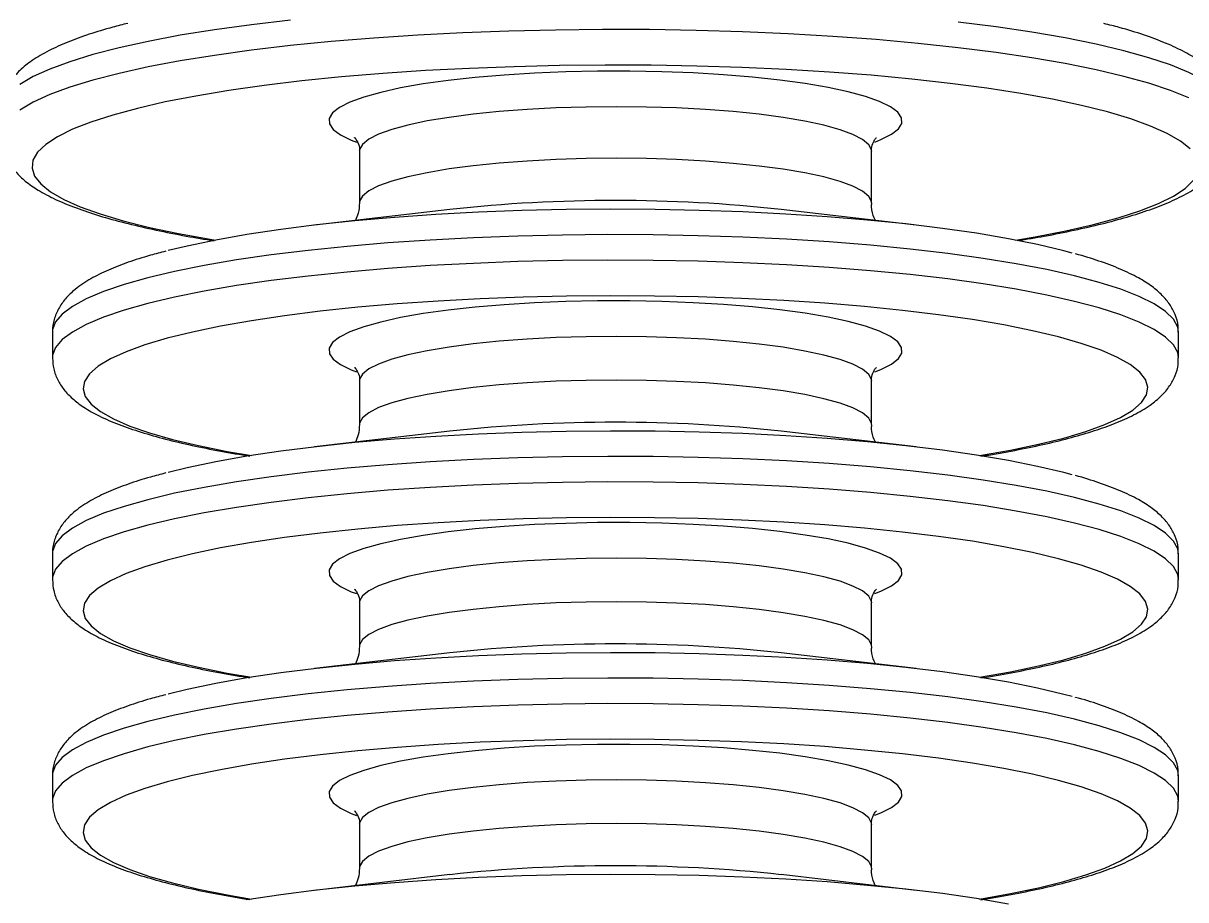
# Model space of a CAD drawing. Header units: millimetres. Extents: x 0 to 6631, y 0 to 4689.
# Drawn here: x 1322.9 to 1436.2, y 3759 to 3844.4 of the extents above; entities that cross this region are included whole.
import ezdxf

# ---------------------------------------------------------------- set-up
doc = ezdxf.new("R2010")
doc.units = ezdxf.units.MM
doc.header["$LTSCALE"] = 13
doc.layers.add('几何体', color=7, linetype='Continuous')

msp = doc.modelspace()

# ---------------------------------------------------------------- linework, layer by layer
at = {"layer": '几何体'}
for p, q in [((1355.71, 3831.92), (1355.71, 3826.89)), ((1405.59, 3826.89), (1405.59, 3831.92)), ((1364.52, 3826.24), (1351.33, 3824.7)), ((1409.96, 3824.7), (1396.78, 3826.24)), ((1325.78, 3814.26), (1325.78, 3811.77)), ((1435.51, 3811.77), (1435.51, 3814.26)), ((1355.71, 3809.53), (1355.71, 3805.28)), ((1405.59, 3805.28), (1405.59, 3809.53)), ((1364.52, 3804.63), (1351.33, 3803.09)), ((1409.96, 3803.09), (1396.78, 3804.63)), ((1325.78, 3792.65), (1325.78, 3790.15)), ((1435.51, 3790.15), (1435.51, 3792.65)), ((1355.71, 3787.92), (1355.71, 3783.66)), ((1405.59, 3783.66), (1405.59, 3787.92)), ((1364.52, 3783.02), (1351.33, 3781.48)), ((1409.96, 3781.48), (1396.78, 3783.02)), ((1325.78, 3771.03), (1325.78, 3768.54)), ((1435.51, 3768.54), (1435.51, 3771.03)), ((1355.71, 3766.31), (1355.71, 3762.05)), ((1405.59, 3762.05), (1405.59, 3766.31)), ((1364.52, 3761.41), (1351.33, 3759.87)), ((1409.96, 3759.87), (1396.78, 3761.41))]:
    msp.add_line(p, q, dxfattribs=at)
at = {"layer": '几何体', "flags": 128}
for points in [[(1348.97, 3844.69), (1345.18, 3844.24), (1341.59, 3843.75), (1338.24, 3843.21), (1335.13, 3842.62), (1332.29, 3842), (1329.73, 3841.33), (1327.47, 3840.64), (1325.52, 3839.92), (1323.9, 3839.18), (1322.61, 3838.41)], [(1440.5, 3835.87), (1440.39, 3836.49), (1439.95, 3837.28), (1439.15, 3838.07), (1438.01, 3838.84), (1436.53, 3839.59), (1434.73, 3840.32), (1432.61, 3841.03), (1430.18, 3841.71), (1427.47, 3842.35), (1424.47, 3842.95), (1421.22, 3843.51), (1417.74, 3844.03), (1414.03, 3844.5)], [(1436.53, 3837.1), (1434.73, 3837.83), (1432.61, 3838.54), (1430.18, 3839.21), (1427.47, 3839.85), (1424.47, 3840.46), (1421.22, 3841.02), (1417.74, 3841.54), (1414.03, 3842), (1410.13, 3842.42), (1406.06, 3842.79), (1401.84, 3843.1), (1397.49, 3843.35), (1393.04, 3843.55), (1388.52, 3843.68), (1383.96, 3843.76), (1379.37, 3843.77), (1374.8, 3843.72), (1370.25, 3843.61), (1365.77, 3843.45), (1361.38, 3843.22), (1357.1, 3842.93), (1352.95, 3842.59), (1348.97, 3842.2), (1345.18, 3841.75), (1341.59, 3841.25), (1338.24, 3840.71), (1335.13, 3840.13), (1332.29, 3839.5), (1329.73, 3838.84), (1327.47, 3838.15), (1325.52, 3837.43), (1323.9, 3836.68), (1322.61, 3835.92)], [(1436.64, 3832.15), (1435.7, 3832.9), (1434.41, 3833.65), (1432.79, 3834.37), (1430.85, 3835.07), (1428.6, 3835.74), (1426.06, 3836.37), (1423.23, 3836.97), (1420.15, 3837.53), (1416.82, 3838.05), (1413.26, 3838.52), (1409.51, 3838.94), (1405.57, 3839.31), (1401.49, 3839.62), (1397.27, 3839.87), (1392.95, 3840.07), (1388.56, 3840.21), (1384.12, 3840.29), (1379.66, 3840.3), (1375.2, 3840.26), (1370.77, 3840.15), (1366.41, 3839.99), (1362.14, 3839.77), (1357.98, 3839.49), (1353.95, 3839.15), (1350.1, 3838.76), (1346.43, 3838.32), (1342.97, 3837.83), (1339.75, 3837.29), (1336.77, 3836.71), (1334.07, 3836.09), (1331.66, 3835.44), (1329.54, 3834.76), (1327.74, 3834.05), (1326.27, 3833.32), (1325.14, 3832.57), (1324.34, 3831.81), (1323.89, 3831.03), (1323.8, 3830.26), (1324.05, 3829.48), (1324.65, 3828.72), (1325.6, 3827.96), (1326.89, 3827.22), (1328.5, 3826.49), (1330.44, 3825.8), (1332.69, 3825.13), (1335.24, 3824.49), (1338.06, 3823.89), (1341.15, 3823.33), (1341.66, 3823.25)], [(1405.91, 3832.8), (1406.52, 3833.04), (1407.54, 3833.56), (1408.21, 3834.09), (1408.54, 3834.63), (1408.52, 3835.17), (1408.15, 3835.71), (1407.44, 3836.24), (1406.39, 3836.75), (1405.01, 3837.24), (1403.33, 3837.7), (1401.36, 3838.12), (1399.13, 3838.51), (1396.67, 3838.84), (1394.01, 3839.13), (1391.18, 3839.36), (1388.21, 3839.54), (1385.15, 3839.66), (1382.04, 3839.71), (1378.91, 3839.71), (1375.8, 3839.65), (1372.75, 3839.52), (1369.8, 3839.34), (1366.98, 3839.1), (1364.34, 3838.81), (1361.91, 3838.47), (1359.71, 3838.08), (1357.77, 3837.65), (1356.12, 3837.19), (1354.78, 3836.7), (1353.76, 3836.18), (1353.08, 3835.65), (1352.75, 3835.11), (1352.77, 3834.57), (1353.14, 3834.03), (1353.86, 3833.5), (1354.91, 3832.99), (1355.4, 3832.8)], [(1405.59, 3831.93), (1405.58, 3832.04), (1405.33, 3832.55), (1404.73, 3833.05), (1403.79, 3833.54), (1402.53, 3834), (1400.96, 3834.44), (1399.1, 3834.84), (1396.99, 3835.19), (1394.65, 3835.51), (1392.11, 3835.77), (1389.41, 3835.98), (1386.59, 3836.13), (1383.68, 3836.22), (1380.73, 3836.25), (1377.78, 3836.22), (1374.87, 3836.14), (1372.04, 3835.99), (1369.33, 3835.78), (1366.78, 3835.52), (1364.43, 3835.21), (1362.3, 3834.86), (1360.43, 3834.46), (1358.85, 3834.03), (1357.57, 3833.56), (1356.61, 3833.08), (1355.99, 3832.58), (1355.72, 3832.07), (1355.71, 3831.93)], [(1405.59, 3826.89), (1405.58, 3827), (1405.33, 3827.51), (1404.73, 3828.02), (1403.79, 3828.5), (1402.53, 3828.97), (1400.96, 3829.4), (1399.1, 3829.8), (1396.99, 3830.16), (1394.65, 3830.47), (1392.11, 3830.73), (1389.41, 3830.94), (1386.59, 3831.09), (1383.68, 3831.19), (1380.73, 3831.22), (1377.78, 3831.19), (1374.87, 3831.1), (1372.04, 3830.95), (1369.33, 3830.75), (1366.78, 3830.49), (1364.43, 3830.18), (1362.3, 3829.82), (1360.43, 3829.42), (1358.85, 3828.99), (1357.57, 3828.53), (1356.61, 3828.04), (1355.99, 3827.54), (1355.72, 3827.03), (1355.71, 3826.89)], [(1419.64, 3823.25), (1421.55, 3823.57), (1424.52, 3824.15), (1427.22, 3824.77), (1429.64, 3825.42), (1431.75, 3826.1), (1433.55, 3826.81), (1435.02, 3827.54), (1436.16, 3828.29), (1436.95, 3829.06)], [(1425.14, 3821.98), (1424.33, 3822.2), (1421.78, 3822.81), (1418.94, 3823.38), (1415.84, 3823.91), (1412.51, 3824.39), (1408.95, 3824.82), (1405.21, 3825.2), (1401.29, 3825.52), (1397.24, 3825.79), (1393.07, 3826), (1388.81, 3826.15), (1384.5, 3826.23), (1380.17, 3826.26), (1375.83, 3826.22), (1371.53, 3826.12), (1367.29, 3825.96), (1363.15, 3825.74), (1359.12, 3825.46), (1355.24, 3825.12), (1351.53, 3824.73), (1348.03, 3824.28), (1344.74, 3823.79), (1341.7, 3823.25), (1338.93, 3822.67), (1337.05, 3822.22)], [(1435.51, 3814.26), (1435.43, 3814.77), (1435.02, 3815.53), (1434.25, 3816.29), (1433.14, 3817.03), (1431.68, 3817.76), (1429.9, 3818.46), (1427.79, 3819.13), (1425.38, 3819.78), (1422.68, 3820.38), (1419.7, 3820.95), (1416.48, 3821.47), (1413.02, 3821.95), (1409.35, 3822.38), (1405.49, 3822.75), (1401.47, 3823.07), (1397.32, 3823.34), (1393.06, 3823.54), (1388.72, 3823.68), (1384.33, 3823.77), (1379.91, 3823.79), (1375.5, 3823.74), (1371.12, 3823.64), (1366.8, 3823.48), (1362.58, 3823.25), (1358.47, 3822.97), (1354.5, 3822.64), (1350.7, 3822.24), (1347.1, 3821.8), (1343.72, 3821.31), (1340.57, 3820.77), (1337.69, 3820.19), (1335.08, 3819.57), (1332.77, 3818.91), (1330.77, 3818.23), (1329.09, 3817.52), (1327.75, 3816.79), (1326.75, 3816.04), (1326.1, 3815.28), (1325.8, 3814.52), (1325.78, 3814.26)], [(1435.51, 3811.77), (1435.43, 3812.28), (1435.02, 3813.04), (1434.25, 3813.8), (1433.14, 3814.54), (1431.68, 3815.26), (1429.9, 3815.97), (1427.79, 3816.64), (1425.38, 3817.28), (1422.68, 3817.89), (1419.7, 3818.46), (1416.48, 3818.98), (1413.02, 3819.46), (1409.35, 3819.89), (1405.49, 3820.26), (1401.47, 3820.58), (1397.32, 3820.84), (1393.06, 3821.05), (1388.72, 3821.19), (1384.33, 3821.27), (1379.91, 3821.29), (1375.5, 3821.25), (1371.12, 3821.15), (1366.8, 3820.98), (1362.58, 3820.76), (1358.47, 3820.48), (1354.5, 3820.14), (1350.7, 3819.75), (1347.1, 3819.3), (1343.72, 3818.81), (1340.57, 3818.27), (1337.69, 3817.69), (1335.08, 3817.07), (1332.77, 3816.42), (1330.77, 3815.73), (1329.09, 3815.02), (1327.75, 3814.29), (1326.75, 3813.55), (1326.1, 3812.79), (1325.8, 3812.02), (1325.78, 3811.76)], [(1416.13, 3802.25), (1416.13, 3802.25), (1419.13, 3802.78), (1421.87, 3803.35), (1424.33, 3803.96), (1426.49, 3804.6), (1428.34, 3805.28), (1429.86, 3805.97), (1431.05, 3806.69), (1431.89, 3807.42), (1432.38, 3808.16), (1432.52, 3808.9), (1432.3, 3809.65), (1431.73, 3810.38), (1430.81, 3811.11), (1429.55, 3811.82), (1427.96, 3812.51), (1426.04, 3813.18), (1423.81, 3813.81), (1421.29, 3814.42), (1418.49, 3814.98), (1415.43, 3815.5), (1412.13, 3815.98), (1408.62, 3816.4), (1404.92, 3816.78), (1401.05, 3817.1), (1397.04, 3817.36), (1392.92, 3817.57), (1388.72, 3817.72), (1384.46, 3817.8), (1380.17, 3817.83), (1375.89, 3817.79), (1371.64, 3817.69), (1367.45, 3817.53), (1363.36, 3817.31), (1359.38, 3817.03), (1355.54, 3816.7), (1351.88, 3816.31), (1348.41, 3815.88), (1345.17, 3815.39), (1342.16, 3814.86), (1339.42, 3814.29), (1336.96, 3813.68), (1334.8, 3813.03), (1332.96, 3812.36), (1331.43, 3811.67), (1330.25, 3810.95), (1329.41, 3810.22), (1328.92, 3809.48), (1328.78, 3808.74), (1328.99, 3807.99), (1329.56, 3807.25), (1330.48, 3806.53), (1331.74, 3805.82), (1333.34, 3805.12), (1335.26, 3804.46), (1337.48, 3803.82), (1340.01, 3803.22), (1342.81, 3802.66), (1345.17, 3802.25)], [(1405.91, 3810.41), (1406.52, 3810.65), (1407.54, 3811.17), (1408.21, 3811.7), (1408.54, 3812.24), (1408.52, 3812.78), (1408.15, 3813.32), (1407.44, 3813.85), (1406.39, 3814.36), (1405.01, 3814.85), (1403.33, 3815.31), (1401.36, 3815.73), (1399.13, 3816.12), (1396.67, 3816.45), (1394.01, 3816.74), (1391.18, 3816.97), (1388.21, 3817.15), (1385.15, 3817.27), (1382.04, 3817.32), (1378.91, 3817.32), (1375.8, 3817.26), (1372.75, 3817.13), (1369.8, 3816.95), (1366.98, 3816.71), (1364.34, 3816.42), (1361.91, 3816.08), (1359.71, 3815.69), (1357.77, 3815.26), (1356.12, 3814.8), (1354.78, 3814.31), (1353.76, 3813.79), (1353.08, 3813.26), (1352.75, 3812.72), (1352.77, 3812.18), (1353.14, 3811.64), (1353.86, 3811.11), (1354.91, 3810.6), (1355.4, 3810.41)], [(1405.59, 3809.54), (1405.58, 3809.65), (1405.33, 3810.16), (1404.73, 3810.66), (1403.79, 3811.15), (1402.53, 3811.61), (1400.96, 3812.05), (1399.1, 3812.44), (1396.99, 3812.8), (1394.65, 3813.12), (1392.11, 3813.38), (1389.41, 3813.59), (1386.59, 3813.74), (1383.68, 3813.83), (1380.73, 3813.86), (1377.78, 3813.83), (1374.87, 3813.75), (1372.04, 3813.6), (1369.33, 3813.39), (1366.78, 3813.13), (1364.43, 3812.82), (1362.3, 3812.47), (1360.43, 3812.07), (1358.85, 3811.64), (1357.57, 3811.17), (1356.61, 3810.69), (1355.99, 3810.19), (1355.72, 3809.68), (1355.71, 3809.54)], [(1405.59, 3805.28), (1405.58, 3805.39), (1405.33, 3805.9), (1404.73, 3806.4), (1403.79, 3806.89), (1402.53, 3807.35), (1400.96, 3807.79), (1399.1, 3808.19), (1396.99, 3808.55), (1394.65, 3808.86), (1392.11, 3809.12), (1389.41, 3809.33), (1386.59, 3809.48), (1383.68, 3809.57), (1380.73, 3809.61), (1377.78, 3809.58), (1374.87, 3809.49), (1372.04, 3809.34), (1369.33, 3809.13), (1366.78, 3808.88), (1364.43, 3808.57), (1362.3, 3808.21), (1360.43, 3807.81), (1358.85, 3807.38), (1357.57, 3806.92), (1356.61, 3806.43), (1355.99, 3805.93), (1355.72, 3805.42), (1355.71, 3805.28)], [(1425.14, 3800.37), (1424.33, 3800.59), (1421.78, 3801.19), (1418.94, 3801.76), (1415.84, 3802.29), (1412.51, 3802.77), (1408.95, 3803.21), (1405.21, 3803.59), (1401.29, 3803.91), (1397.24, 3804.18), (1393.07, 3804.39), (1388.81, 3804.53), (1384.5, 3804.62), (1380.17, 3804.64), (1375.83, 3804.61), (1371.53, 3804.51), (1367.29, 3804.35), (1363.15, 3804.12), (1359.12, 3803.84), (1355.24, 3803.51), (1351.53, 3803.11), (1348.03, 3802.67), (1344.74, 3802.18), (1341.7, 3801.64), (1338.93, 3801.06), (1337.05, 3800.61)], [(1435.51, 3792.65), (1435.43, 3793.16), (1435.02, 3793.92), (1434.25, 3794.68), (1433.14, 3795.42), (1431.68, 3796.14), (1429.9, 3796.85), (1427.79, 3797.52), (1425.38, 3798.16), (1422.68, 3798.77), (1419.7, 3799.34), (1416.48, 3799.86), (1413.02, 3800.34), (1409.35, 3800.77), (1405.49, 3801.14), (1401.47, 3801.46), (1397.32, 3801.72), (1393.06, 3801.93), (1388.72, 3802.07), (1384.33, 3802.15), (1379.91, 3802.17), (1375.5, 3802.13), (1371.12, 3802.03), (1366.8, 3801.87), (1362.58, 3801.64), (1358.47, 3801.36), (1354.5, 3801.02), (1350.7, 3800.63), (1347.1, 3800.19), (1343.72, 3799.69), (1340.57, 3799.15), (1337.69, 3798.57), (1335.08, 3797.95), (1332.77, 3797.3), (1330.77, 3796.62), (1329.09, 3795.91), (1327.75, 3795.17), (1326.75, 3794.43), (1326.1, 3793.67), (1325.8, 3792.9), (1325.78, 3792.65)], [(1435.51, 3790.16), (1435.43, 3790.66), (1435.02, 3791.43), (1434.25, 3792.18), (1433.14, 3792.93), (1431.68, 3793.65), (1429.9, 3794.35), (1427.79, 3795.03), (1425.38, 3795.67), (1422.68, 3796.28), (1419.7, 3796.84), (1416.48, 3797.37), (1413.02, 3797.85), (1409.35, 3798.27), (1405.49, 3798.65), (1401.47, 3798.97), (1397.32, 3799.23), (1393.06, 3799.43), (1388.72, 3799.58), (1384.33, 3799.66), (1379.91, 3799.68), (1375.5, 3799.64), (1371.12, 3799.54), (1366.8, 3799.37), (1362.58, 3799.15), (1358.47, 3798.87), (1354.5, 3798.53), (1350.7, 3798.14), (1347.1, 3797.69), (1343.72, 3797.2), (1340.57, 3796.66), (1337.69, 3796.08), (1335.08, 3795.46), (1332.77, 3794.81), (1330.77, 3794.12), (1329.09, 3793.41), (1327.75, 3792.68), (1326.75, 3791.93), (1326.1, 3791.17), (1325.8, 3790.41), (1325.78, 3790.14)], [(1416.13, 3780.64), (1416.13, 3780.64), (1419.13, 3781.17), (1421.87, 3781.74), (1424.33, 3782.35), (1426.49, 3782.99), (1428.34, 3783.66), (1429.86, 3784.36), (1431.05, 3785.08), (1431.89, 3785.81), (1432.38, 3786.54), (1432.52, 3787.29), (1432.3, 3788.03), (1431.73, 3788.77), (1430.81, 3789.5), (1429.55, 3790.21), (1427.96, 3790.9), (1426.04, 3791.57), (1423.81, 3792.2), (1421.29, 3792.8), (1418.49, 3793.37), (1415.43, 3793.89), (1412.13, 3794.37), (1408.62, 3794.79), (1404.92, 3795.17), (1401.05, 3795.49), (1397.04, 3795.75), (1392.92, 3795.96), (1388.72, 3796.1), (1384.46, 3796.19), (1380.17, 3796.21), (1375.89, 3796.18), (1371.64, 3796.08), (1367.45, 3795.92), (1363.36, 3795.7), (1359.38, 3795.42), (1355.54, 3795.09), (1351.88, 3794.7), (1348.41, 3794.26), (1345.17, 3793.78), (1342.16, 3793.25), (1339.42, 3792.67), (1336.96, 3792.06), (1334.8, 3791.42), (1332.96, 3790.75), (1331.43, 3790.05), (1330.25, 3789.34), (1329.41, 3788.61), (1328.92, 3787.87), (1328.78, 3787.12), (1328.99, 3786.38), (1329.56, 3785.64), (1330.48, 3784.92), (1331.74, 3784.2), (1333.34, 3783.51), (1335.26, 3782.85), (1337.48, 3782.21), (1340.01, 3781.61), (1342.81, 3781.05), (1345.17, 3780.64)], [(1405.91, 3788.8), (1406.52, 3789.04), (1407.54, 3789.55), (1408.21, 3790.08), (1408.54, 3790.63), (1408.52, 3791.17), (1408.15, 3791.71), (1407.44, 3792.24), (1406.39, 3792.75), (1405.01, 3793.24), (1403.33, 3793.7), (1401.36, 3794.12), (1399.13, 3794.5), (1396.67, 3794.84), (1394.01, 3795.13), (1391.18, 3795.36), (1388.21, 3795.54), (1385.15, 3795.65), (1382.04, 3795.71), (1378.91, 3795.71), (1375.8, 3795.64), (1372.75, 3795.52), (1369.8, 3795.34), (1366.98, 3795.1), (1364.34, 3794.81), (1361.91, 3794.46), (1359.71, 3794.08), (1357.77, 3793.65), (1356.12, 3793.19), (1354.78, 3792.7), (1353.76, 3792.18), (1353.08, 3791.65), (1352.75, 3791.11), (1352.77, 3790.56), (1353.14, 3790.02), (1353.86, 3789.5), (1354.91, 3788.98), (1355.4, 3788.79)], [(1405.59, 3787.92), (1405.58, 3788.03), (1405.33, 3788.55), (1404.73, 3789.05), (1403.79, 3789.53), (1402.53, 3790), (1400.96, 3790.43), (1399.1, 3790.83), (1396.99, 3791.19), (1394.65, 3791.5), (1392.11, 3791.77), (1389.41, 3791.97), (1386.59, 3792.13), (1383.68, 3792.22), (1380.73, 3792.25), (1377.78, 3792.22), (1374.87, 3792.13), (1372.04, 3791.98), (1369.33, 3791.78), (1366.78, 3791.52), (1364.43, 3791.21), (1362.3, 3790.85), (1360.43, 3790.46), (1358.85, 3790.02), (1357.57, 3789.56), (1356.61, 3789.08), (1355.99, 3788.57), (1355.72, 3788.06), (1355.71, 3787.92)], [(1405.59, 3783.67), (1405.58, 3783.78), (1405.33, 3784.29), (1404.73, 3784.79), (1403.79, 3785.28), (1402.53, 3785.74), (1400.96, 3786.18), (1399.1, 3786.58), (1396.99, 3786.93), (1394.65, 3787.25), (1392.11, 3787.51), (1389.41, 3787.72), (1386.59, 3787.87), (1383.68, 3787.96), (1380.73, 3787.99), (1377.78, 3787.96), (1374.87, 3787.88), (1372.04, 3787.73), (1369.33, 3787.52), (1366.78, 3787.26), (1364.43, 3786.95), (1362.3, 3786.6), (1360.43, 3786.2), (1358.85, 3785.77), (1357.57, 3785.3), (1356.61, 3784.82), (1355.99, 3784.32), (1355.72, 3783.81), (1355.71, 3783.66)], [(1425.14, 3778.76), (1424.33, 3778.97), (1421.78, 3779.58), (1418.94, 3780.15), (1415.84, 3780.68), (1412.51, 3781.16), (1408.95, 3781.59), (1405.21, 3781.97), (1401.29, 3782.3), (1397.24, 3782.57), (1393.07, 3782.77), (1388.81, 3782.92), (1384.5, 3783.01), (1380.17, 3783.03), (1375.83, 3782.99), (1371.53, 3782.89), (1367.29, 3782.73), (1363.15, 3782.51), (1359.12, 3782.23), (1355.24, 3781.89), (1351.53, 3781.5), (1348.03, 3781.06), (1344.74, 3780.57), (1341.7, 3780.03), (1338.93, 3779.45), (1337.05, 3778.99)], [(1435.51, 3771.03), (1435.43, 3771.55), (1435.02, 3772.31), (1434.25, 3773.07), (1433.14, 3773.81), (1431.68, 3774.53), (1429.9, 3775.23), (1427.79, 3775.91), (1425.38, 3776.55), (1422.68, 3777.16), (1419.7, 3777.73), (1416.48, 3778.25), (1413.02, 3778.73), (1409.35, 3779.15), (1405.49, 3779.53), (1401.47, 3779.85), (1397.32, 3780.11), (1393.06, 3780.31), (1388.72, 3780.46), (1384.33, 3780.54), (1379.91, 3780.56), (1375.5, 3780.52), (1371.12, 3780.42), (1366.8, 3780.25), (1362.58, 3780.03), (1358.47, 3779.75), (1354.5, 3779.41), (1350.7, 3779.02), (1347.1, 3778.57), (1343.72, 3778.08), (1340.57, 3777.54), (1337.69, 3776.96), (1335.08, 3776.34), (1332.77, 3775.69), (1330.77, 3775), (1329.09, 3774.29), (1327.75, 3773.56), (1326.75, 3772.81), (1326.1, 3772.06), (1325.8, 3771.29), (1325.78, 3771.03)], [(1435.51, 3768.55), (1435.43, 3769.05), (1435.02, 3769.82), (1434.25, 3770.57), (1433.14, 3771.31), (1431.68, 3772.04), (1429.9, 3772.74), (1427.79, 3773.41), (1425.38, 3774.06), (1422.68, 3774.66), (1419.7, 3775.23), (1416.48, 3775.76), (1413.02, 3776.23), (1409.35, 3776.66), (1405.49, 3777.04), (1401.47, 3777.36), (1397.32, 3777.62), (1393.06, 3777.82), (1388.72, 3777.96), (1384.33, 3778.05), (1379.91, 3778.07), (1375.5, 3778.03), (1371.12, 3777.92), (1366.8, 3777.76), (1362.58, 3777.54), (1358.47, 3777.25), (1354.5, 3776.92), (1350.7, 3776.52), (1347.1, 3776.08), (1343.72, 3775.59), (1340.57, 3775.05), (1337.69, 3774.47), (1335.08, 3773.85), (1332.77, 3773.19), (1330.77, 3772.51), (1329.09, 3771.8), (1327.75, 3771.07), (1326.75, 3770.32), (1326.1, 3769.56), (1325.8, 3768.8), (1325.78, 3768.53)], [(1416.13, 3759.02), (1416.13, 3759.02), (1419.13, 3759.55), (1421.87, 3760.13), (1424.33, 3760.74), (1426.49, 3761.38), (1428.34, 3762.05), (1429.86, 3762.75), (1431.05, 3763.46), (1431.89, 3764.19), (1432.38, 3764.93), (1432.52, 3765.68), (1432.3, 3766.42), (1431.73, 3767.16), (1430.81, 3767.89), (1429.55, 3768.6), (1427.96, 3769.29), (1426.04, 3769.95), (1423.81, 3770.59), (1421.29, 3771.19), (1418.49, 3771.76), (1415.43, 3772.28), (1412.13, 3772.75), (1408.62, 3773.18), (1404.92, 3773.55), (1401.05, 3773.88), (1397.04, 3774.14), (1392.92, 3774.35), (1388.72, 3774.49), (1384.46, 3774.58), (1380.17, 3774.6), (1375.89, 3774.56), (1371.64, 3774.46), (1367.45, 3774.31), (1363.36, 3774.09), (1359.38, 3773.81), (1355.54, 3773.48), (1351.88, 3773.09), (1348.41, 3772.65), (1345.17, 3772.16), (1342.16, 3771.63), (1339.42, 3771.06), (1336.96, 3770.45), (1334.8, 3769.81), (1332.96, 3769.14), (1331.43, 3768.44), (1330.25, 3767.72), (1329.41, 3766.99), (1328.92, 3766.26), (1328.78, 3765.51), (1328.99, 3764.77), (1329.56, 3764.03), (1330.48, 3763.3), (1331.74, 3762.59), (1333.34, 3761.9), (1335.26, 3761.23), (1337.48, 3760.6), (1340.01, 3760), (1342.81, 3759.43), (1345.17, 3759.02)], [(1405.91, 3767.19), (1406.52, 3767.43), (1407.54, 3767.94), (1408.21, 3768.47), (1408.54, 3769.01), (1408.52, 3769.56), (1408.15, 3770.1), (1407.44, 3770.63), (1406.39, 3771.14), (1405.01, 3771.63), (1403.33, 3772.09), (1401.36, 3772.51), (1399.13, 3772.89), (1396.67, 3773.23), (1394.01, 3773.51), (1391.18, 3773.75), (1388.21, 3773.92), (1385.15, 3774.04), (1382.04, 3774.1), (1378.91, 3774.1), (1375.8, 3774.03), (1372.75, 3773.91), (1369.8, 3773.72), (1366.98, 3773.48), (1364.34, 3773.19), (1361.91, 3772.85), (1359.71, 3772.46), (1357.77, 3772.04), (1356.12, 3771.57), (1354.78, 3771.08), (1353.76, 3770.57), (1353.08, 3770.04), (1352.75, 3769.5), (1352.77, 3768.95), (1353.14, 3768.41), (1353.86, 3767.88), (1354.91, 3767.37), (1355.4, 3767.18)], [(1405.59, 3766.31), (1405.58, 3766.42), (1405.33, 3766.93), (1404.73, 3767.44), (1403.79, 3767.92), (1402.53, 3768.39), (1400.96, 3768.82), (1399.1, 3769.22), (1396.99, 3769.58), (1394.65, 3769.89), (1392.11, 3770.15), (1389.41, 3770.36), (1386.59, 3770.51), (1383.68, 3770.61), (1380.73, 3770.64), (1377.78, 3770.61), (1374.87, 3770.52), (1372.04, 3770.37), (1369.33, 3770.17), (1366.78, 3769.91), (1364.43, 3769.6), (1362.3, 3769.24), (1360.43, 3768.84), (1358.85, 3768.41), (1357.57, 3767.95), (1356.61, 3767.46), (1355.99, 3766.96), (1355.72, 3766.45), (1355.71, 3766.31)], [(1405.59, 3762.05), (1405.58, 3762.16), (1405.33, 3762.68), (1404.73, 3763.18), (1403.79, 3763.66), (1402.53, 3764.13), (1400.96, 3764.56), (1399.1, 3764.96), (1396.99, 3765.32), (1394.65, 3765.63), (1392.11, 3765.9), (1389.41, 3766.1), (1386.59, 3766.26), (1383.68, 3766.35), (1380.73, 3766.38), (1377.78, 3766.35), (1374.87, 3766.26), (1372.04, 3766.11), (1369.33, 3765.91), (1366.78, 3765.65), (1364.43, 3765.34), (1362.3, 3764.98), (1360.43, 3764.59), (1358.85, 3764.15), (1357.57, 3763.69), (1356.61, 3763.21), (1355.99, 3762.7), (1355.72, 3762.19), (1355.71, 3762.05)], [(1418.94, 3758.54), (1415.84, 3759.07), (1412.51, 3759.55), (1408.95, 3759.98), (1405.21, 3760.36), (1401.29, 3760.69), (1397.24, 3760.95), (1393.07, 3761.16), (1388.81, 3761.31), (1384.5, 3761.4), (1380.17, 3761.42), (1375.83, 3761.38), (1371.53, 3761.28), (1367.29, 3761.12), (1363.15, 3760.9), (1359.12, 3760.62), (1355.24, 3760.28), (1351.53, 3759.89), (1348.03, 3759.45), (1344.74, 3758.95)]]:
    msp.add_lwpolyline(points, dxfattribs=at)
at = {"layer": '几何体'}
for centre in [(1380.65, 3677.4), (1380.65, 3655.79), (1380.65, 3634.18), (1380.65, 3612.56)]:
    msp.add_arc(centre, 149.71, 83.8141, 96.1859, dxfattribs=at)
for points, knots in [([(1333.12, 3844.37), (1332.63, 3844.25), (1331.27, 3843.91), (1329.32, 3843.31), (1327.24, 3842.55), (1325.39, 3841.72), (1323.85, 3840.82), (1322.65, 3839.87), (1321.77, 3838.89), (1321.18, 3837.84), (1320.83, 3836.81), (1320.83, 3836.14), (1320.83, 3835.87)], [0, 0, 0, 0, 0.069772, 0.19378, 0.319567, 0.448106, 0.580808, 0.694813, 0.788644, 0.870951, 0.947418, 1, 1, 1, 1]), ([(1440.47, 3835.87), (1440.46, 3836.17), (1440.46, 3836.88), (1440.08, 3837.92), (1439.48, 3838.93), (1438.66, 3839.85), (1437.56, 3840.74), (1436.12, 3841.61), (1434.31, 3842.45), (1432.17, 3843.25), (1430.15, 3843.88), (1428.75, 3844.23), (1428.24, 3844.35)], [0, 0, 0, 0, 0.058289, 0.136739, 0.217445, 0.306201, 0.409431, 0.531634, 0.666202, 0.79852, 0.926866, 1, 1, 1, 1]), ([(1320.83, 3833.37), (1320.82, 3833.22), (1320.79, 3832.67), (1321.05, 3831.73), (1321.57, 3830.67), (1322.32, 3829.73), (1323.3, 3828.83), (1324.61, 3827.95), (1326.29, 3827.1), (1328.32, 3826.28), (1330.61, 3825.53), (1333.12, 3824.85), (1335.85, 3824.22), (1338.64, 3823.66), (1340.63, 3823.33), (1341.54, 3823.18)], [0, 0, 0, 0, 0.021539, 0.079448, 0.137719, 0.200324, 0.271842, 0.356631, 0.453529, 0.551938, 0.647256, 0.740266, 0.831807, 0.922403, 1, 1, 1, 1]), ([(1355.23, 3833.23), (1355.23, 3833.23), (1355.19, 3833.25), (1355.32, 3833.15), (1355.54, 3832.79), (1355.74, 3832.26), (1355.69, 3831.97), (1355.69, 3831.92)], [0, 0, 0, 0, 0.0310281, 0.3250277, 0.6154689, 0.9369663, 1, 1, 1, 1]), ([(1405.62, 3831.92), (1405.61, 3832.01), (1405.58, 3832.33), (1405.78, 3832.85), (1406.02, 3833.19), (1406.05, 3833.22), (1406.07, 3833.23)], [0, 0, 0, 0, 0.112156, 0.417032, 0.724019, 1, 1, 1, 1]), ([(1419.86, 3823.2), (1420.73, 3823.35), (1422.66, 3823.66), (1425.38, 3824.21), (1428.08, 3824.83), (1430.53, 3825.49), (1432.76, 3826.21), (1434.75, 3826.99), (1436.52, 3827.86), (1437.95, 3828.79), (1439.03, 3829.77), (1439.8, 3830.78), (1440.29, 3831.86), (1440.52, 3832.76), (1440.48, 3833.26), (1440.47, 3833.37)], [0, 0, 0, 0, 0.073655, 0.163634, 0.254089, 0.345225, 0.437369, 0.53105, 0.627115, 0.726604, 0.804158, 0.869456, 0.928174, 0.983882, 1, 1, 1, 1]), ([(1355.7, 3826.89), (1355.68, 3826.54), (1355.64, 3825.89), (1355.41, 3825.4), (1355.31, 3825.17)], [0, 0, 0, 0, 0.540651, 1, 1, 1, 1]), ([(1405.99, 3825.17), (1405.95, 3825.25), (1405.76, 3825.59), (1405.58, 3826.24), (1405.61, 3826.74), (1405.62, 3826.88)], [0, 0, 0, 0, 0.194723, 0.789335, 1, 1, 1, 1]), ([(1336.83, 3822.17), (1336.33, 3822.03), (1335, 3821.69), (1333.13, 3821.09), (1331.19, 3820.34), (1329.47, 3819.49), (1328.1, 3818.58), (1327.08, 3817.61), (1326.37, 3816.62), (1325.94, 3815.55), (1325.74, 3814.71), (1325.8, 3814.28), (1325.8, 3814.23)], [0, 0, 0, 0, 0.082164, 0.214835, 0.349953, 0.488956, 0.633595, 0.739332, 0.829256, 0.910953, 0.989209, 1, 1, 1, 1]), ([(1435.47, 3814.28), (1435.48, 3814.47), (1435.5, 3815.07), (1435.2, 3816.02), (1434.66, 3817.03), (1433.9, 3817.93), (1432.9, 3818.79), (1431.57, 3819.62), (1429.87, 3820.44), (1427.8, 3821.21), (1426.32, 3821.69), (1425.46, 3821.91), (1425.46, 3821.91)], [0, 0, 0, 0, 0.0424151, 0.1291412, 0.2168312, 0.3119061, 0.4217293, 0.5533692, 0.7037479, 0.8542526, 0.9995909, 1, 1, 1, 1]), ([(1325.8, 3811.74), (1325.82, 3811.39), (1325.86, 3810.64), (1326.28, 3809.59), (1326.91, 3808.63), (1327.76, 3807.75), (1328.88, 3806.9), (1330.36, 3806.07), (1332.21, 3805.27), (1334.37, 3804.53), (1336.74, 3803.85), (1339.34, 3803.24), (1342.07, 3802.68), (1344.05, 3802.35), (1345.01, 3802.19)], [0, 0, 0, 0, 0.052069, 0.111, 0.172279, 0.240503, 0.320916, 0.41682, 0.521189, 0.622373, 0.72042, 0.816485, 0.911312, 1, 1, 1, 1]), ([(1416.24, 3802.19), (1416.49, 3802.23), (1417.79, 3802.42), (1419.94, 3802.82), (1422.66, 3803.39), (1425.13, 3804.01), (1427.38, 3804.67), (1429.4, 3805.4), (1431.2, 3806.2), (1432.68, 3807.07), (1433.81, 3808), (1434.64, 3808.96), (1435.2, 3809.99), (1435.5, 3810.96), (1435.48, 3811.56), (1435.47, 3811.78)], [0, 0, 0, 0, 0.022191, 0.115269, 0.208804, 0.302993, 0.398152, 0.494797, 0.593794, 0.696428, 0.780604, 0.849613, 0.910658, 0.967813, 1, 1, 1, 1]), ([(1355.23, 3810.84), (1355.23, 3810.84), (1355.19, 3810.86), (1355.32, 3810.76), (1355.54, 3810.4), (1355.74, 3809.87), (1355.69, 3809.58), (1355.69, 3809.53)], [0, 0, 0, 0, 0.031028, 0.325028, 0.615469, 0.936966, 1, 1, 1, 1]), ([(1405.62, 3809.53), (1405.61, 3809.62), (1405.58, 3809.94), (1405.78, 3810.46), (1406.02, 3810.8), (1406.05, 3810.82), (1406.07, 3810.84)], [0, 0, 0, 0, 0.112156, 0.417032, 0.724019, 1, 1, 1, 1]), ([(1355.7, 3805.28), (1355.68, 3804.93), (1355.64, 3804.28), (1355.41, 3803.78), (1355.31, 3803.56)], [0, 0, 0, 0, 0.540651, 1, 1, 1, 1]), ([(1405.99, 3803.56), (1405.95, 3803.64), (1405.76, 3803.98), (1405.58, 3804.62), (1405.61, 3805.13), (1405.62, 3805.26)], [0, 0, 0, 0, 0.194723, 0.789335, 1, 1, 1, 1]), ([(1336.83, 3800.55), (1336.33, 3800.42), (1335, 3800.08), (1333.13, 3799.47), (1331.19, 3798.72), (1329.47, 3797.87), (1328.1, 3796.97), (1327.08, 3795.99), (1326.37, 3795.01), (1325.94, 3793.94), (1325.74, 3793.1), (1325.8, 3792.67), (1325.8, 3792.62)], [0, 0, 0, 0, 0.082164, 0.214835, 0.349953, 0.488956, 0.633595, 0.739332, 0.829256, 0.910953, 0.989209, 1, 1, 1, 1]), ([(1435.47, 3792.66), (1435.48, 3792.86), (1435.5, 3793.45), (1435.2, 3794.41), (1434.66, 3795.42), (1433.9, 3796.32), (1432.9, 3797.17), (1431.57, 3798.01), (1429.87, 3798.83), (1427.8, 3799.59), (1426.32, 3800.08), (1425.46, 3800.3), (1425.46, 3800.3)], [0, 0, 0, 0, 0.042415, 0.129141, 0.216831, 0.311906, 0.421729, 0.553369, 0.703748, 0.854253, 0.999591, 1, 1, 1, 1]), ([(1325.8, 3790.13), (1325.82, 3789.77), (1325.86, 3789.02), (1326.28, 3787.97), (1326.91, 3787.01), (1327.76, 3786.14), (1328.88, 3785.29), (1330.36, 3784.46), (1332.21, 3783.66), (1334.37, 3782.91), (1336.74, 3782.24), (1339.34, 3781.62), (1342.07, 3781.07), (1344.05, 3780.74), (1345.01, 3780.58)], [0, 0, 0, 0, 0.052069, 0.111, 0.172279, 0.240503, 0.320916, 0.41682, 0.521189, 0.622373, 0.72042, 0.816485, 0.911312, 1, 1, 1, 1]), ([(1416.24, 3780.58), (1416.49, 3780.61), (1417.79, 3780.81), (1419.94, 3781.21), (1422.66, 3781.78), (1425.13, 3782.39), (1427.38, 3783.06), (1429.4, 3783.78), (1431.2, 3784.59), (1432.68, 3785.46), (1433.81, 3786.39), (1434.64, 3787.34), (1435.2, 3788.38), (1435.5, 3789.35), (1435.48, 3789.95), (1435.47, 3790.17)], [0, 0, 0, 0, 0.022191, 0.115269, 0.208804, 0.302993, 0.398152, 0.494797, 0.593794, 0.696428, 0.780604, 0.849613, 0.910658, 0.967813, 1, 1, 1, 1]), ([(1355.23, 3789.22), (1355.23, 3789.22), (1355.19, 3789.25), (1355.32, 3789.15), (1355.54, 3788.78), (1355.74, 3788.26), (1355.69, 3787.97), (1355.69, 3787.92)], [0, 0, 0, 0, 0.031028, 0.325028, 0.615469, 0.936966, 1, 1, 1, 1]), ([(1405.62, 3787.91), (1405.61, 3788), (1405.58, 3788.33), (1405.78, 3788.85), (1406.02, 3789.19), (1406.05, 3789.21), (1406.07, 3789.22)], [0, 0, 0, 0, 0.1121562, 0.4170323, 0.7240189, 1, 1, 1, 1]), ([(1355.7, 3783.66), (1355.68, 3783.31), (1355.64, 3782.67), (1355.41, 3782.17), (1355.31, 3781.94)], [0, 0, 0, 0, 0.540651, 1, 1, 1, 1]), ([(1405.99, 3781.94), (1405.95, 3782.03), (1405.76, 3782.37), (1405.58, 3783.01), (1405.61, 3783.52), (1405.62, 3783.65)], [0, 0, 0, 0, 0.194723, 0.789335, 1, 1, 1, 1]), ([(1336.83, 3778.94), (1336.33, 3778.81), (1335, 3778.47), (1333.13, 3777.86), (1331.19, 3777.11), (1329.47, 3776.26), (1328.1, 3775.36), (1327.08, 3774.38), (1326.37, 3773.39), (1325.94, 3772.32), (1325.74, 3771.49), (1325.8, 3771.06), (1325.8, 3771.01)], [0, 0, 0, 0, 0.082164, 0.214835, 0.349953, 0.488956, 0.633595, 0.739332, 0.829256, 0.910953, 0.989209, 1, 1, 1, 1]), ([(1435.47, 3771.05), (1435.48, 3771.25), (1435.5, 3771.84), (1435.2, 3772.79), (1434.66, 3773.81), (1433.9, 3774.71), (1432.9, 3775.56), (1431.57, 3776.4), (1429.87, 3777.22), (1427.8, 3777.98), (1426.32, 3778.47), (1425.46, 3778.68), (1425.46, 3778.69)], [0, 0, 0, 0, 0.042415, 0.129141, 0.216831, 0.311906, 0.421729, 0.553369, 0.703748, 0.854253, 0.999591, 1, 1, 1, 1]), ([(1416.24, 3758.96), (1416.49, 3759), (1417.79, 3759.2), (1419.94, 3759.6), (1422.66, 3760.17), (1425.13, 3760.78), (1427.38, 3761.45), (1429.4, 3762.17), (1431.2, 3762.98), (1432.68, 3763.85), (1433.81, 3764.77), (1434.64, 3765.73), (1435.2, 3766.76), (1435.5, 3767.73), (1435.48, 3768.34), (1435.47, 3768.56)], [0, 0, 0, 0, 0.022191, 0.115269, 0.208804, 0.302993, 0.398152, 0.494797, 0.593794, 0.696428, 0.780604, 0.849613, 0.910658, 0.967813, 1, 1, 1, 1]), ([(1325.8, 3768.51), (1325.82, 3768.16), (1325.86, 3767.41), (1326.28, 3766.36), (1326.91, 3765.4), (1327.76, 3764.53), (1328.88, 3763.68), (1330.36, 3762.85), (1332.21, 3762.04), (1334.37, 3761.3), (1336.74, 3760.63), (1339.34, 3760.01), (1342.07, 3759.46), (1344.05, 3759.13), (1345.01, 3758.97)], [0, 0, 0, 0, 0.052069, 0.111, 0.172279, 0.240503, 0.320916, 0.41682, 0.521189, 0.622373, 0.72042, 0.816485, 0.911312, 1, 1, 1, 1]), ([(1355.23, 3767.61), (1355.23, 3767.61), (1355.19, 3767.64), (1355.32, 3767.53), (1355.54, 3767.17), (1355.74, 3766.65), (1355.69, 3766.35), (1355.69, 3766.31)], [0, 0, 0, 0, 0.0310281, 0.3250277, 0.6154689, 0.9369663, 1, 1, 1, 1]), ([(1405.62, 3766.3), (1405.61, 3766.39), (1405.58, 3766.72), (1405.78, 3767.24), (1406.02, 3767.58), (1406.05, 3767.6), (1406.07, 3767.61)], [0, 0, 0, 0, 0.112156, 0.417032, 0.724019, 1, 1, 1, 1]), ([(1355.7, 3762.05), (1355.68, 3761.7), (1355.64, 3761.06), (1355.41, 3760.56), (1355.31, 3760.33)], [0, 0, 0, 0, 0.540651, 1, 1, 1, 1]), ([(1405.99, 3760.33), (1405.95, 3760.41), (1405.76, 3760.76), (1405.58, 3761.4), (1405.61, 3761.91), (1405.62, 3762.04)], [0, 0, 0, 0, 0.194723, 0.789335, 1, 1, 1, 1])]:
    msp.add_open_spline(points, degree=3, knots=knots, dxfattribs=at)

doc.saveas('drawing.dxf')
